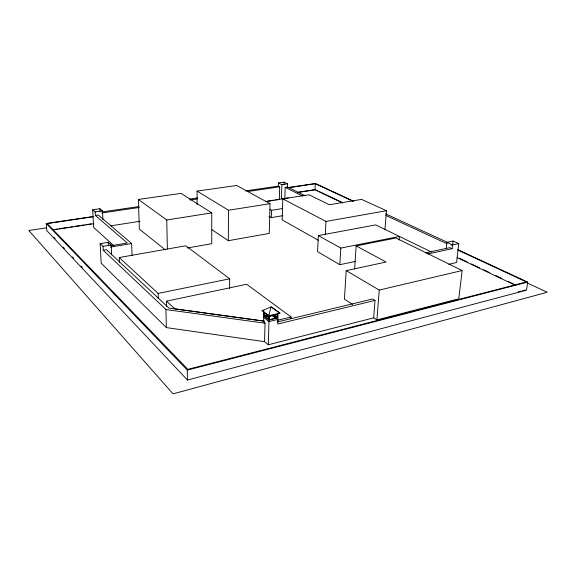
<?xml version="1.0" encoding="UTF-8"?>
<svg xmlns="http://www.w3.org/2000/svg" width="576" height="576" viewBox="0 0 576 576"><rect width="100%" height="100%" fill="white"/><g stroke="black" fill="none" stroke-linecap="round" stroke-linejoin="round"><path stroke-width="0.86" d="M197.042 191.11L236.657 185.479L270.022 203.681L269.244 233.41L228.305 240.71L228.521 210.24L197.042 191.11L197.143 204.566M229.601 288.662L229.68 278.806L185.753 245.779L119.268 257.53L119.491 262.67M263.873 310.939L263.599 322.078L265.032 323.208L264.564 341.669L268.322 344.772L373.658 317.858L376.884 319.925L458.791 298.822L462.132 270.54L395.942 238.003L356.155 245.923L354.607 269.086M268.769 316.231L268.675 319.824L264.06 316.246L264.146 312.682L268.769 316.231L274.838 314.806M268.553 319.183L264.283 315.878L264.348 313.207M264.593 316.116L264.658 313.445M282.838 215.676L271.303 217.606L271.498 210.326L269.964 209.477M268.322 344.772L269.129 314.964M269.237 318.794L269.309 316.109L269.532 319.939L277.416 318.06L277.524 314.489L277.2 314.244L277.092 317.815L269.215 319.694L269.532 319.939M279.302 199.541L279.691 186.804L278.316 186.113L278.41 182.966L284.09 182.146L287.575 183.852L287.467 187.006L304.927 195.667M281.426 198.857L281.873 184.687L278.41 182.966M278.107 312.854L277.754 324.029L375.019 300.427L373.658 317.858M384.934 229.759L386.46 210.722L361.591 199.397L329.328 204.732L309.031 194.774L282.823 198.864L282.154 219.881L318.6 240.43M284.004 184.774L284.09 182.146M284.803 199.246L285.192 187.344L287.467 187.006M291.053 318.73L291.118 317.009L246.694 284.27L166.5 301.147L166.622 306.482M342.598 202.997L315 189.842L315.288 183.73L288.655 187.69M431.611 252.101L375.71 224.899L318.341 235.584L317.549 251.662L339.818 264.694L355.464 261.403M325.296 234.41L325.98 221.429L282.823 198.864M339.818 264.694L340.819 248.069L318.341 235.584M356.155 245.923L386.093 262.015L346.219 270.619L344.419 299.167L352.642 304.423M376.884 319.925L379.26 290.066L346.219 270.619M399.132 239.998L399.442 236.441L340.819 248.069M446.249 248.342L446.904 242.338L453.118 241.027L458.77 243.605L456.588 262.512L448.769 264.298M427.687 253.994L452.11 248.71L452.534 244.937L458.77 243.605M453.118 241.027L452.7 244.764L451.066 245.11M457.783 249.617L527.717 282.118L526.507 290.174L187.43 380.038L46.8 230.63L46.246 223.481L93.334 216.482M268.646 315.77L271.116 306.907L279.965 313.106L268.646 315.77L262.03 310.694L271.116 306.907L279.965 313.106M518.263 291.859L520.877 291.168M522.612 290.707L525.218 290.023M46.246 223.481L187.301 370.116L527.717 282.118M277.373 321.97L372.665 298.987L375.019 300.427M277.898 319.428L268.949 321.574L263.707 317.498M277.387 320.306L291.118 317.009M379.26 290.066L462.132 270.54M266.134 316.922L267.746 316.541M265.428 317.405L277.524 314.489M264.283 315.878L267.761 315.058M264.06 316.246L268.078 315.302M262.03 310.694L263.758 310.291M425.47 252.907L449.856 247.658L452.11 248.71M119.268 257.53L158.134 293.422L229.68 278.806M187.423 248.004L211.752 243.662L211.738 212.89L181.066 193.378L138.362 199.44L139.378 229.133L165.334 249.89M325.98 221.429L386.46 210.722M111.643 254.765L111.175 244.987L108.238 242.316L100.145 243.655L103.039 246.355L103.241 250.265L106.495 249.703L168.984 308.11L264.413 321.221M103.039 246.355L111.175 244.987M110.995 245.743L127.26 243L95.378 215.46L95.184 211.925L92.671 209.779L99.914 208.728L102.478 210.859L102.931 219.715M110.477 247.104L131.623 243.518L132.077 255.506M271.498 210.326L282.744 208.498M138.362 199.44L166.759 219.989L211.738 212.89M228.521 210.24L270.022 203.681M265.586 201.42L288.331 197.878M110.722 225.842L140.004 221.278M267.768 201.341L273.982 200.369M275.753 200.095L277.531 199.814M55.685 229.277L57.463 229.003M59.242 228.73L69.012 227.239M70.79 226.966L72.569 226.692M74.347 226.418L84.125 224.928M85.903 224.654L91.231 223.841M298.296 192.175L309.845 190.411M311.623 190.138L314.294 189.734M53.093 229.932L93.931 223.682M297.245 192.564L315 189.842M46.562 227.794L28.8 230.479L173.045 393.854L547.2 292.262L527.666 283.162M102.002 212.954L139.32 207.461M189.958 200.009L197.064 198.965M247.709 191.513L279.691 186.804M95.378 215.46L98.294 215.028L131.623 243.518M287.921 187.574L315.468 183.485L353.686 201.247M93.377 216.727L47.218 223.596L187.855 369.346L526.421 281.966L457.949 250.106M95.184 211.925L102.478 210.859M281.873 184.687L287.575 183.852M101.873 211.968L139.111 206.51M189.648 199.109L197.633 197.935M245.506 190.922L278.316 186.113M264.312 321.098L174.802 308.808L166.5 301.147M103.241 250.265L165.953 309.542L265.032 323.208M100.145 243.655L101.182 263.16L166.363 327.6L264.564 341.669M385.69 213.869L447.797 242.503M446.904 242.338L452.534 244.937M385.862 215.438L446.99 243.778M315.288 183.73L352.786 201.175M315.986 189.979L317.606 190.75M319.226 191.52L341.899 202.313M459.302 258.192L467.402 262.044M471.449 263.966L479.549 267.826M483.595 269.748L489.262 272.448M495.742 275.53L501.408 278.23M507.888 281.311L513.554 284.011M457.042 257.53L515.477 285.379M285.192 187.344L302.63 196.042M269.014 216.302L271.303 217.606M212.04 229.766L228.305 240.71M273.622 314.654L277.625 317.686M273.096 314.784L277.416 318.06M273.262 315.907L275.911 317.923M272.383 315.763L275.717 318.298M265.342 313.063L267.991 315.094M114.055 245.902L93.65 227.448L92.671 209.779M53.942 237.29L55.181 238.601M63.209 247.104L64.447 248.414M72.475 256.918L73.706 258.228M81.122 266.076L82.354 267.386M99.914 208.728L100.051 211.356M108.238 242.316L108.389 245.405M158.134 293.422L158.27 298.663M165.953 309.542L166.363 327.6M166.759 219.989L167.378 248.94M187.301 370.116L187.43 380.038"/></g></svg>
